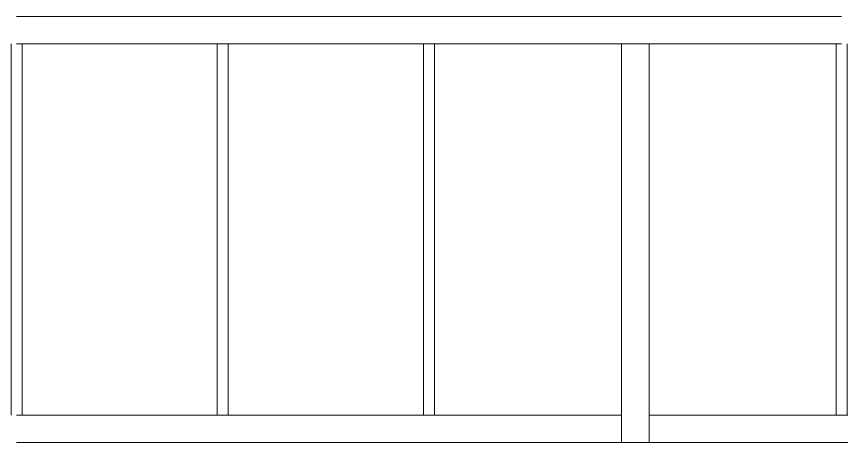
# Model space of a CAD drawing. Header units: millimetres. Extents: x -515342 to 330399, y -224905 to 507333.
# Drawn here: x 110511 to 111711, y 102082 to 102702 of the extents above; entities that cross this region are included whole.
import ezdxf

# ---------------------------------------------------------------- set-up
doc = ezdxf.new("R2010")
doc.units = ezdxf.units.MM
doc.layers.add('Витраж', color=7, linetype='Continuous', lineweight=0)

# ---------------------------------------------------------------- blocks, each defined once
blk = doc.blocks.new('Прямоугольный импост - АР_Импост_40х40 _поручень ограждения на кровле_-V133-О_АР_П_Разрез 1-1')
at = {"layer": 'Витраж'}
for p, q in [((48760, 14671), (48460, 14671)), ((48760, 14631), (48460, 14631))]:
    blk.add_line(p, q, dxfattribs=at)
blk = doc.blocks.new('Прямоугольный импост - АР_Импост_16х16 _вертикальное заполнение ограждений_-V135-О_АР_П_Разрез 1-1')
at = {"layer": 'Витраж'}
for p, q in [((48752, 14631), (48752, 14091)), ((48768, 14631), (48768, 14091))]:
    blk.add_line(p, q, dxfattribs=at)
blk = doc.blocks.new('Прямоугольный импост - АР_Импост_40х40 _стойка ограждения на кровле_-10058720-О_АР_П_Разрез 1-1')
at = {"layer": 'Витраж'}
for p, q in [((23240, 14631), (23280, 14631)), ((23240, 14631), (23240, 14051)), ((23280, 14631), (23280, 14051)), ((23280, 14051), (23240, 14051))]:
    blk.add_line(p, q, dxfattribs=at)
blk = doc.blocks.new('Прямоугольный импост - АР_Импост_40х40 _поручень ограждения на кровле_-10058582-О_АР_П_Разрез 1-1')
at = {"layer": 'Витраж'}
for p, q in [((1060, 14091), (760, 14091)), ((1060, 14051), (760, 14051))]:
    blk.add_line(p, q, dxfattribs=at)
blk = doc.blocks.new('Прямоугольный импост - АР_Импост_40х40 _поручень ограждения на кровле_-10058583-О_АР_П_Разрез 1-1')
at = {"layer": 'Витраж'}
for p, q in [((1640, 14091), (1360, 14091)), ((1640, 14091), (1640, 14051)), ((1640, 14051), (1360, 14051))]:
    blk.add_line(p, q, dxfattribs=at)
blk = doc.blocks.new('Прямоугольный импост - АР_Импост_40х40 _поручень ограждения на кровле_-10058581-О_АР_П_Разрез 1-1')
at = {"layer": 'Витраж'}
for p, q in [((480, 14051), (480, 14091)), ((760, 14091), (480, 14091)), ((760, 14051), (480, 14051))]:
    blk.add_line(p, q, dxfattribs=at)

msp = doc.modelspace()

# ---------------------------------------------------------------- block references
at = {"layer": 'Витраж'}
for name, p in [('Прямоугольный импост - АР_Импост_40х40 _поручень ограждения на кровле_-V133-О_АР_П_Разрез 1-1', (62050.5296, 88031.3929)), ('Прямоугольный импост - АР_Импост_40х40 _поручень ограждения на кровле_-V133-О_АР_П_Разрез 1-1', (62350.5296, 88031.3929)), ('Прямоугольный импост - АР_Импост_40х40 _поручень ограждения на кровле_-V133-О_АР_П_Разрез 1-1', (62650.5296, 88031.3929)), ('Прямоугольный импост - АР_Импост_40х40 _поручень ограждения на кровле_-V133-О_АР_П_Разрез 1-1', (62950.5296, 88031.3929)), ('Прямоугольный импост - АР_Импост_16х16 _вертикальное заполнение ограждений_-V135-О_АР_П_Разрез 1-1', (61750.5296, 88031.3929)), ('Прямоугольный импост - АР_Импост_16х16 _вертикальное заполнение ограждений_-V135-О_АР_П_Разрез 1-1', (62050.5296, 88031.3929)), ('Прямоугольный импост - АР_Импост_16х16 _вертикальное заполнение ограждений_-V135-О_АР_П_Разрез 1-1', (62350.5296, 88031.3929)), ('Прямоугольный импост - АР_Импост_40х40 _стойка ограждения на кровле_-10058720-О_АР_П_Разрез 1-1', (88150.5296, 88031.3929)), ('Прямоугольный импост - АР_Импост_16х16 _вертикальное заполнение ограждений_-V135-О_АР_П_Разрез 1-1', (62950.5296, 88031.3929)), ('Прямоугольный импост - АР_Импост_40х40 _поручень ограждения на кровле_-10058582-О_АР_П_Разрез 1-1', (109750.5296, 88031.3929)), ('Прямоугольный импост - АР_Импост_40х40 _поручень ограждения на кровле_-10058582-О_АР_П_Разрез 1-1', (110050.5296, 88031.3929)), ('Прямоугольный импост - АР_Импост_40х40 _поручень ограждения на кровле_-10058583-О_АР_П_Разрез 1-1', (109750.5296, 88031.3929)), ('Прямоугольный импост - АР_Импост_40х40 _поручень ограждения на кровле_-10058581-О_АР_П_Разрез 1-1', (110950.5296, 88031.3929)), ('Прямоугольный импост - АР_Импост_40х40 _поручень ограждения на кровле_-10058582-О_АР_П_Разрез 1-1', (110950.5296, 88031.3929))]:
    msp.add_blockref(name, p, dxfattribs=at)

doc.saveas('drawing.dxf')
